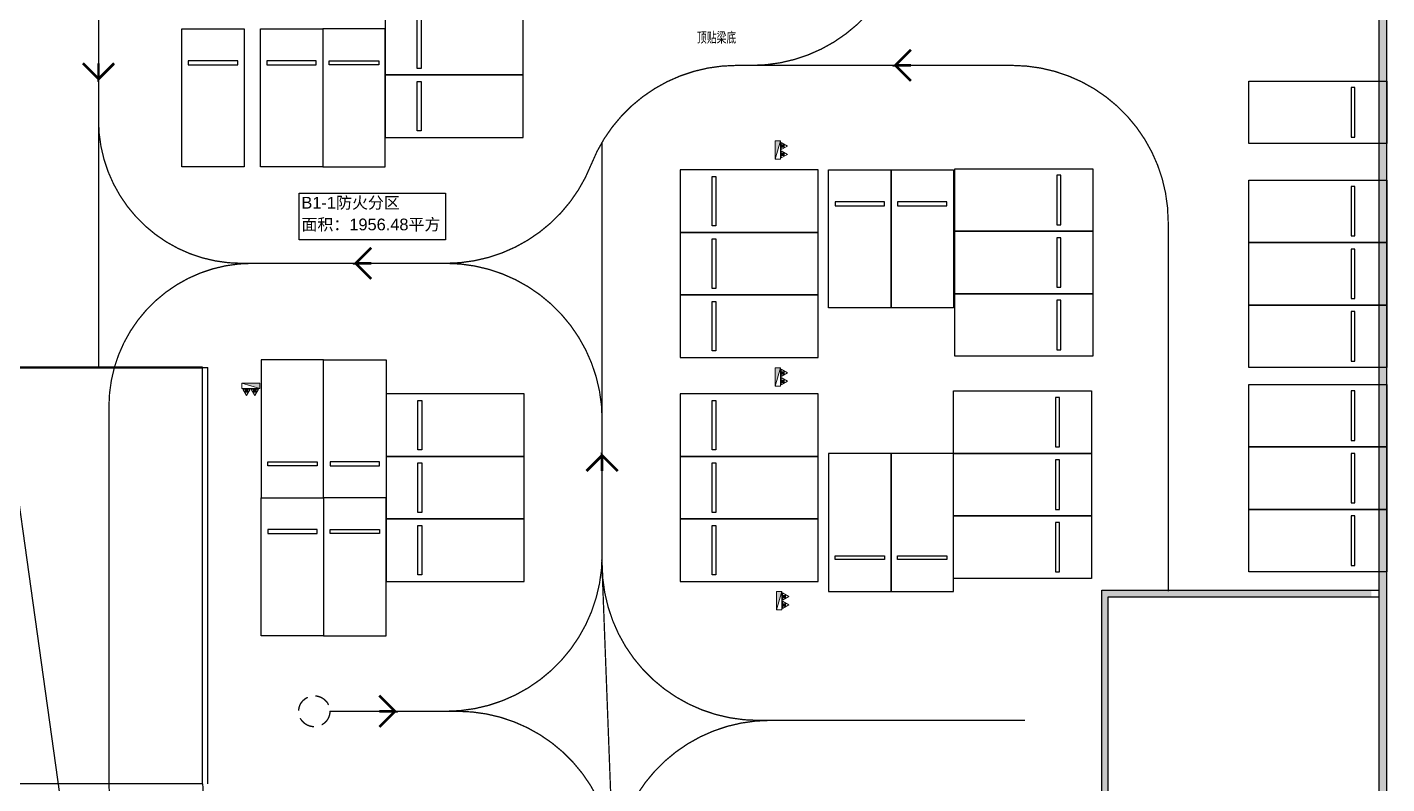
# Model space of a CAD drawing. Extents: x 447078 to 1776277, y 243534 to 519428.
# Drawn here: x 646455 to 698696, y 418457 to 447508 of the extents above; entities that cross this region are included whole.
import ezdxf

# ---------------------------------------------------------------- set-up
doc = ezdxf.new("R2010")
doc.units = 0
doc.header["$LTSCALE"] = 1000
doc.header["$MEASUREMENT"] = 0
doc.linetypes.add('DASH', pattern=[0.35, 0.25, -0.1])
doc.linetypes.add('HIDDEN', pattern=[9.525, 6.35, -3.175])
for name, color, linetype in [('A-AREA-FIRE', 40, 'Continuous'), ('A-DOOR', 2, 'Continuous'), ('A-HOLE', 41, 'Continuous'), ('A-PARK-CARS', 8, 'HIDDEN'), ('A-PARK-CARS-2', 8, 'HIDDEN'), ('A-WALL', 140, 'Continuous'), ('A-WALL-HATH', 8, 'Continuous'), ('G-0-XREF', 2, 'Continuous'), ('ROAD', 60, 'Continuous')]:
    doc.layers.add(name, color=color, linetype=linetype)
doc.layers.add('半地下室一层消火栓$0$P-HUDR-MISC', color=13, linetype='Continuous', lineweight=25)
doc.layers.add('半地下室一层消火栓$0$体育文娱中心3F消火栓$0$P-HUDR-MISC', color=13, linetype='Continuous', lineweight=20)
doc.styles.add('CCDI_T_G01', font='')
doc.styles.add('CCDI_T_G02', font='simplex.shx', dxfattribs={"width": 0.8, "bigfont": 'zjdz.shx'})
doc.styles.get('CCDI_T_G01').set_extended_font_data('Arial')

# ---------------------------------------------------------------- blocks, each defined once
blk = doc.blocks.new('prkg')
at = {"layer": 'A-PARK-CARS', "linetype": 'ByBlock', "ltscale": 0.1}
blk.add_lwpolyline([(0, 0), (2400, 0), (2400, 5300), (0, 5300)], close=True, dxfattribs=at)
at = {"layer": 'A-PARK-CARS', "linetype": 'ByBlock', "ltscale": 0.1, "elevation": 0}
blk.add_lwpolyline([(250, 4075), (2150, 4075), (2150, 3925), (250, 3925)], close=True, dxfattribs=at)
blk = doc.blocks.new('半地下室一层消火栓$0$体育文娱中心3F消火栓$0$A$C59133534')
at = {"layer": '半地下室一层消火栓$0$体育文娱中心3F消火栓$0$P-HUDR-MISC', "ltscale": 5}
blk.add_hatch(color=256, dxfattribs=at).paths.add_polyline_path([(50, 0), (-650, 200), (-650, 0)])
at = {"layer": '半地下室一层消火栓$0$体育文娱中心3F消火栓$0$P-HUDR-MISC'}
h = blk.add_hatch(dxfattribs=at)
h.set_pattern_fill('JIS_WOOD', color=256, scale=20, style=0)
h.set_pattern_definition([(45, (39.371, -152.983), (-10, 10), [])])
h.paths.add_polyline_path([(-410.5, 259), (-410.5, 350), (-501.5, 350), (-501.5, 259)])
h = blk.add_hatch(dxfattribs=at)
h.set_pattern_fill('JIS_WOOD', color=256, scale=20, style=0)
h.set_pattern_definition([(45, (360.371, -152.983), (-10, 10), [])])
h.paths.add_polyline_path([(-89.5, 259), (-89.5, 350), (-180.5, 350), (-180.5, 259)])
for p, q in [((-650, 200), (50, 0)), ((-456, 469), (-595, 228)), ((-595, 228), (-317, 228)), ((-501.5, 259), (-501.5, 350)), ((-501.5, 350), (-410.5, 350)), ((-501.5, 259), (-410.5, 259)), ((-456, 469), (-317, 228)), ((-410.5, 259), (-410.5, 350)), ((-135, 469), (-274, 228)), ((-274, 228), (4, 228)), ((-180.5, 259), (-180.5, 350)), ((-180.5, 350), (-89.5, 350)), ((-180.5, 259), (-89.5, 259)), ((-135, 469), (4, 228)), ((-89.5, 259), (-89.5, 350))]:
    blk.add_line(p, q, dxfattribs=at)
at = {"layer": '半地下室一层消火栓$0$体育文娱中心3F消火栓$0$P-HUDR-MISC', "ltscale": 5}
blk.add_lwpolyline([(-650, 200), (50, 200), (50, 0), (-650, 0)], close=True, dxfattribs=at)
blk = doc.blocks.new('地下一层消火栓')
at = {"layer": '半地下室一层消火栓$0$P-HUDR-MISC', "ltscale": 0.1}
for p, rotation in [((675196, 442491), 270), ((675196, 433779), 270), ((654746, 433841), 180.0000000000844), ((675246, 425191), 270)]:
    blk.add_blockref('半地下室一层消火栓$0$体育文娱中心3F消火栓$0$A$C59133534', p, dxfattribs=dict(at, rotation=rotation))

msp = doc.modelspace()

# ---------------------------------------------------------------- hatches: boundary and pattern name
at = {"layer": 'A-WALL-HATH'}
for points in [[(698395.6, 425766.4), (698695.6, 425766.4), (698695.6, 492441.4), (698395.6, 492441.4)], [(698695.6, 384141.4), (698695.6, 425766.4), (698395.6, 425766.4), (698395.6, 384141.4)]]:
    msp.add_hatch(color=256, dxfattribs=at).paths.add_polyline_path(points)
h = msp.add_hatch(color=256, dxfattribs=at)
h.paths.add_polyline_path([(687995.6, 400291.4), (687745.6, 400291.4), (687745.6, 425641.4), (687995.6, 425641.4)])
h.paths.add_polyline_path([(698095.6, 425641.4), (687745.6, 425641.4), (687745.6, 425891.4), (698095.6, 425891.4)])
h.paths.add_polyline_path([(687995.6, 400291.4), (698095.6, 400291.4), (698095.6, 400541.4), (687995.6, 400541.4)])

# ---------------------------------------------------------------- linework, layer by layer
at = {"layer": 'A-AREA-FIRE'}
msp.add_lwpolyline([(656910, 441136.5), (662529, 441136.5), (662529, 439338.5), (656910, 439338.5)], close=True, dxfattribs=at)
at = {"layer": 'A-DOOR', "linetype": 'DASH', "const_width": 100}
msp.add_lwpolyline([(653195.6, 434441.4), (645495.6, 434441.4)], dxfattribs=at)
at = {"layer": 'A-DOOR'}
for points in [[(653195.6, 434441.4), (645495.6, 434441.4)], [(653195.6, 418457.1), (645295.6, 418457.1)]]:
    msp.add_lwpolyline(points, dxfattribs=at)
msp.add_lwpolyline([(649595.6, 434441.4, 0, 0, 0), (649595.6, 426041.4, 80, 0, 0), (649595.6, 425741.4, 0, 0, 0)], format="xyseb", dxfattribs=at)
at = {"layer": 'A-HOLE'}
msp.add_lwpolyline([(645495.6, 433841.4), (648494.8, 412383.6), (657565.7, 409381.7)], dxfattribs=at)
at = {"layer": 'A-PARK-CARS', "const_width": 100}
for points in [[(680409.6, 446041.4), (679809.6, 446041.4), (680409.6, 446641.4), (679809.6, 446041.4), (680409.6, 445441.4)], [(649195.6, 446120.4), (649195.6, 445520.4), (649795.6, 446120.4), (649195.6, 445520.4), (648595.6, 446120.4)], [(659675.8, 438441.4), (659075.8, 438441.4), (659675.8, 439041.4), (659075.8, 438441.4), (659675.8, 437841.4)], [(668545.6, 430467.9), (668545.6, 431067.9), (669145.6, 430467.9), (668545.6, 431067.9), (667945.6, 430467.9)], [(659982.8, 421241), (660582.8, 421241), (659982.8, 421841), (660582.8, 421241), (659982.8, 420641)]]:
    msp.add_lwpolyline(points, dxfattribs=at)
at = {"layer": 'A-PARK-CARS-2', "ltscale": 0.1, "const_width": 50}
for points in [[(662545.6, 438441.4), (662545.6, 438441.4, 0.3080692), (668127.7, 442241.4, -0.3080692), (673709.8, 446041.4), (674295.6, 446041.4, 0.4142136), (680295.6, 452041.4), (680295.6, 457741.4, -0.4142136), (686295.6, 463741.4), (690545.6, 463741.4, 0.4142136), (696545.6, 469741.4), (696545.6, 482841.4, 0.4142136), (690545.6, 488841.4), (689045.6, 488841.4, 0.4142136), (683045.6, 482841.4), (683045.6, 465385.9, -0.1743985), (681670.6, 461563.6, 0.1743985), (680295.6, 457741.4), (680295.6, 457741.4)], [(690295.6, 425841.4), (690295.6, 440041.4, 0.4142136), (684295.6, 446041.4), (674295.6, 446041.4)], [(649195.6, 443941.4, 0.4142136), (654695.6, 438441.4)], [(655095.6, 438441.4, 0.4142136), (649595.6, 432941.4)], [(654695.6, 438441.4), (662545.6, 438441.4, -0.4142136), (668545.6, 432441.4), (668545.6, 427241, -0.4142136), (662545.6, 421241), (662995.6, 421241)], [(649595.6, 432941.5), (649595.6, 418457.1, 0.1339942), (650940.1, 413530), (654464.7, 407553)], [(668545.6, 427241), (668545.6, 426891.4, 0.4142136), (674545.6, 420891.4), (674995.6, 420891.4)], [(668995.6, 415241, 0.4142136), (662995.6, 421241)], [(684795.6, 420891.4), (674995.6, 420891.4, 0.4142136), (668995.6, 414891.4), (668995.6, 415141.4)]]:
    msp.add_lwpolyline(points, format="xyb", dxfattribs=at)
for points in [[(649195.6, 434441.4), (649195.6, 448592.4)], [(668545.6, 432441.4), (668545.6, 443096)], [(668995.6, 414891.4), (668532.1, 427066.2)], [(662995.6, 421241), (658082.4, 421241)]]:
    msp.add_lwpolyline(points, dxfattribs=at)
at = {"layer": 'A-PARK-CARS-2', "ltscale": 0.1}
msp.add_circle((657486.3, 421241), 596.1, dxfattribs=at)
at = {"layer": 'A-WALL'}
for p, q in [((698395.6, 425766.4), (698395.6, 492441.4)), ((698695.6, 425766.4), (698695.6, 492441.4)), ((653195.6, 418457.1), (653195.6, 434441.4)), ((653195.6, 434441.4), (653395.6, 434441.4)), ((653395.6, 418457.1), (653395.6, 434441.4)), ((687745.6, 425891.4), (698395.6, 425891.4)), ((687745.6, 404541.4), (687745.6, 425891.4)), ((698395.6, 384141.4), (698395.6, 425766.4)), ((698695.6, 384141.4), (698695.6, 425766.4)), ((687995.6, 425641.4), (698395.6, 425641.4)), ((687995.6, 404441.4), (687995.6, 425641.4))]:
    msp.add_line(p, q, dxfattribs=at)
msp.add_arc((659295.6, 418457.1), 6100, 180, 191.69015, dxfattribs=at)
at = {"layer": 'ROAD'}
for radius, start, end in [(145211.6, 197.322436, 218.82792), (139211.6, 198.618898, 211.573647)]:
    msp.add_arc((766789, 473521.2), radius, start, end, dxfattribs=at)

# ---------------------------------------------------------------- block references
at = {"layer": 'A-PARK-CARS', "linetype": 'ByBlock'}
for p, rotation in [((665513.1, 445676.3, 0), 90.00000256132094), ((665513.1, 443276.3, 0), 90.00000256132094), ((676845.6, 439629.8, 0), 90.00000256132094), ((676845.6, 437229.8, 0), 90.00000256132094), ((676845.6, 434829.8, 0), 90.00000256132094), ((657845.6, 434741.4, 0), 180.0000049492191), ((665545.6, 431029.8, 0), 90.00000256132094), ((676845.6, 431029.8, 0), 90.00000256132094), ((665545.6, 428629.8, 0), 90.00000256132094), ((676845.6, 428629.8, 0), 90.00000256132094), ((679645.6, 431141.4, 0), 180.000002561321), ((682045.6, 431141.4, 0), 180.000002561321), ((665545.6, 426229.8, 0), 90.00000256132094), ((676845.6, 426229.8, 0), 90.00000256132094)]:
    msp.add_blockref('prkg', p, dxfattribs=dict(at, rotation=rotation))
at = {"layer": 'A-PARK-CARS', "linetype": 'ByBlock', "xscale": -1}
for p, rotation in [((654795.6, 442141.4, 0), 359.9999950507809), ((657813.1, 442141.4, 0), 359.9999950507809), ((693395.6, 443041.4, 0), 270), ((679645.6, 436729.8, 0), 359.9999974386791), ((682045.6, 436729.8, 0), 359.9999974386791), ((682095.6, 439671.4, 0), 269.999997438679), ((693395.6, 439241.4, 0), 270), ((682095.6, 437271.4, 0), 269.999997438679), ((693395.6, 436841.4, 0), 270), ((682095.6, 434871.4, 0), 269.999997438679), ((693395.6, 434441.4, 0), 270), ((657845.6, 434741.4, 0), 180), ((693395.6, 431391.4, 0), 270), ((682045.6, 431141.4, 0), 269.999997438679), ((682045.6, 428741.4, 0), 269.999997438679), ((693395.6, 428991.4, 0), 270), ((657845.6, 424141.4, 0), 4.949219114536162e-06), ((693395.6, 426591.4, 0), 270), ((682045.6, 426341.4, 0), 269.999997438679)]:
    msp.add_blockref('prkg', p, dxfattribs=dict(at, rotation=rotation))
at = {"layer": 'A-PARK-CARS', "linetype": 'ByBlock'}
for p in [(657813.1, 442141.4, 0), (657845.6, 424141.4, 0)]:
    msp.add_blockref('prkg', p, dxfattribs=at)
at = {"layer": 'G-0-XREF'}
msp.add_blockref('地下一层消火栓', (0, 0), dxfattribs=at)

# ---------------------------------------------------------------- texts
at = {"layer": 'A-AREA-FIRE', "style": 'CCDI_T_G01'}
for s, p in [('B1-1防火分区', (656991.5, 440544.6)), ('面积：1956.48平方', (656991.5, 439709.6))]:
    msp.add_text(s, height=450, dxfattribs=at).set_placement(p)
at = {"layer": 'A-HOLE', "style": 'CCDI_T_G02', "width": 0.8}
msp.add_text('顶贴梁底', height=450, dxfattribs=at).set_placement((672188.2, 446873.1))

doc.saveas('drawing.dxf')
